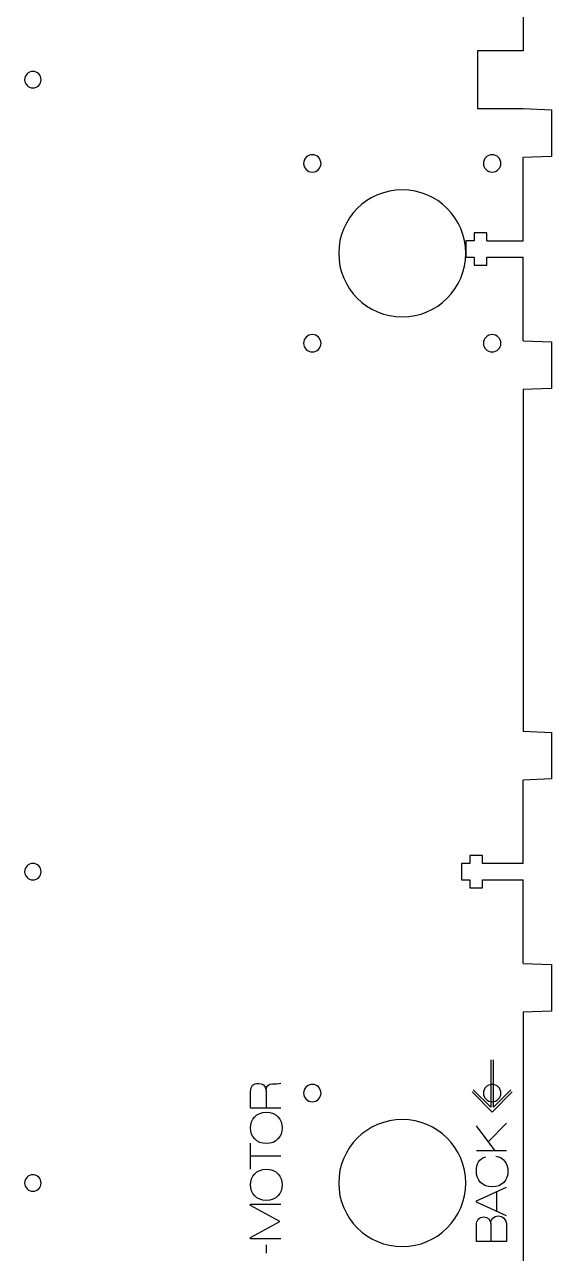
# Model space of a CAD drawing. Header units: millimetres. Extents: x 62 to 3900, y -2118 to 0.
# Drawn here: x 1202 to 1292.8, y -1718.8 to -1507 of the extents above; entities that cross this region are included whole.
import ezdxf

# ---------------------------------------------------------------- set-up
doc = ezdxf.new("R2010")
doc.units = ezdxf.units.MM
doc.layers.add('CUTS', color=1, linetype='Continuous', lineweight=25, true_color=0xff0000)
doc.layers.add('TEXT', color=5, linetype='Continuous', true_color=0x0000ff)

msp = doc.modelspace()

# ---------------------------------------------------------------- linework, layer by layer
at = {"layer": 'CUTS', "color": 1, "lineweight": 25, "true_color": 0xff0000}
for p, q in [((1287.9, -1462.56), (1287.9, -1511.5)), ((1287.9, -1511.5), (1280, -1511.5)), ((1280, -1511.5), (1280, -1521.45)), ((1280, -1521.45), (1287.9, -1521.45)), ((1287.9, -1521.45), (1292.77, -1521.65)), ((1292.77, -1521.65), (1292.77, -1529.69)), ((1292.77, -1529.69), (1287.9, -1529.89)), ((1287.9, -1544.27), (1287.9, -1529.89)), ((1279.43, -1544.27), (1277.99, -1544.27)), ((1277.99, -1544.27), (1277.99, -1547.07)), ((1281.63, -1542.87), (1279.43, -1542.87)), ((1279.43, -1542.87), (1279.43, -1544.27)), ((1281.63, -1544.27), (1281.63, -1542.87)), ((1277.99, -1547.07), (1279.43, -1547.07)), ((1279.43, -1547.07), (1279.43, -1548.47)), ((1279.43, -1548.47), (1281.63, -1548.47)), ((1281.63, -1548.47), (1281.63, -1547.07)), ((1287.9, -1561.47), (1287.9, -1547.07)), ((1287.9, -1561.47), (1292.77, -1561.67)), ((1292.77, -1561.67), (1292.77, -1569.7)), ((1292.77, -1569.7), (1287.9, -1569.9)), ((1287.9, -1569.9), (1287.9, -1628.79)), ((1287.9, -1628.79), (1292.77, -1628.99)), ((1292.77, -1628.99), (1292.77, -1637.03)), ((1292.77, -1637.03), (1287.9, -1637.23)), ((1287.9, -1651.61), (1287.9, -1637.23)), ((1280.88, -1650.21), (1278.68, -1650.21)), ((1278.68, -1650.21), (1278.68, -1651.61)), ((1280.88, -1651.61), (1280.88, -1650.21)), ((1278.68, -1651.61), (1277.24, -1651.61)), ((1277.24, -1651.61), (1277.24, -1654.41)), ((1287.9, -1651.61), (1280.88, -1651.61)), ((1277.24, -1654.41), (1278.68, -1654.41)), ((1278.68, -1654.41), (1278.68, -1655.81)), ((1280.88, -1655.81), (1280.88, -1654.41)), ((1280.88, -1654.41), (1287.9, -1654.41)), ((1287.9, -1668.81), (1287.9, -1654.41)), ((1278.68, -1655.81), (1280.88, -1655.81)), ((1287.9, -1668.81), (1292.77, -1669.01)), ((1292.77, -1669.01), (1292.77, -1677.04)), ((1292.77, -1677.04), (1287.9, -1677.24)), ((1287.9, -1677.24), (1287.9, -1736.13))]:
    msp.add_line(p, q, dxfattribs=at)
at = {"layer": 'CUTS'}
for p, q in [((1281.63, -1544.27), (1287.9, -1544.27)), ((1281.63, -1547.07), (1287.9, -1547.07))]:
    msp.add_line(p, q, dxfattribs=at)
at = {"layer": 'CUTS', "color": 1, "lineweight": 25, "true_color": 0xff0000}
for points in [[(1280.39, -1511.5), (1280, -1511.5), (1280, -1511.5), (1280, -1511.5), (1280, -1511.5)], [(1203.38, -1515.05), (1202.59, -1515.05), (1201.96, -1515.69), (1201.96, -1516.48)], [(1201.96, -1516.48), (1201.96, -1517.26), (1202.59, -1517.9), (1203.38, -1517.9)], [(1204.81, -1516.48), (1204.81, -1515.69), (1204.17, -1515.05), (1203.38, -1515.05)], [(1203.38, -1517.9), (1204.17, -1517.9), (1204.81, -1517.26), (1204.81, -1516.48)], [(1251.55, -1529.41), (1250.73, -1529.41), (1250.05, -1530.08), (1250.05, -1530.91)], [(1253.05, -1530.91), (1253.05, -1530.08), (1252.38, -1529.41), (1251.55, -1529.41)], [(1282.55, -1529.41), (1281.73, -1529.41), (1281.05, -1530.08), (1281.05, -1530.91)], [(1284.06, -1530.91), (1284.06, -1530.08), (1283.38, -1529.41), (1282.55, -1529.41)], [(1250.05, -1530.91), (1250.05, -1531.74), (1250.73, -1532.41), (1251.55, -1532.41)], [(1251.55, -1532.41), (1252.38, -1532.41), (1253.05, -1531.74), (1253.05, -1530.91)], [(1281.05, -1530.91), (1281.05, -1531.74), (1281.73, -1532.41), (1282.55, -1532.41)], [(1282.55, -1532.41), (1283.38, -1532.41), (1284.06, -1531.74), (1284.06, -1530.91)], [(1267.05, -1535.46), (1261.01, -1535.46), (1256.1, -1540.36), (1256.1, -1546.41)], [(1278, -1546.41), (1278, -1540.36), (1273.1, -1535.46), (1267.05, -1535.46)], [(1256.1, -1546.41), (1256.1, -1552.46), (1261.01, -1557.36), (1267.05, -1557.36)], [(1267.05, -1557.36), (1273.1, -1557.36), (1278, -1552.46), (1278, -1546.41)], [(1251.55, -1560.41), (1250.73, -1560.41), (1250.05, -1561.08), (1250.05, -1561.91)], [(1253.05, -1561.91), (1253.05, -1561.08), (1252.38, -1560.41), (1251.55, -1560.41)], [(1282.55, -1560.41), (1281.73, -1560.41), (1281.05, -1561.08), (1281.05, -1561.91)], [(1284.06, -1561.91), (1284.06, -1561.08), (1283.38, -1560.41), (1282.55, -1560.41)], [(1250.05, -1561.91), (1250.05, -1562.74), (1250.73, -1563.41), (1251.55, -1563.41)], [(1251.55, -1563.41), (1252.38, -1563.41), (1253.05, -1562.74), (1253.05, -1561.91)], [(1281.05, -1561.91), (1281.05, -1562.74), (1281.73, -1563.41), (1282.55, -1563.41)], [(1282.55, -1563.41), (1283.38, -1563.41), (1284.06, -1562.74), (1284.06, -1561.91)], [(1203.38, -1651.58), (1202.59, -1651.58), (1201.96, -1652.22), (1201.96, -1653.01)], [(1204.81, -1653.01), (1204.81, -1652.22), (1204.17, -1651.58), (1203.38, -1651.58)], [(1201.96, -1653.01), (1201.96, -1653.8), (1202.59, -1654.43), (1203.38, -1654.43)], [(1203.38, -1654.43), (1204.17, -1654.43), (1204.81, -1653.8), (1204.81, -1653.01)], [(1251.55, -1689.68), (1250.73, -1689.68), (1250.05, -1690.35), (1250.05, -1691.18)], [(1253.05, -1691.18), (1253.05, -1690.35), (1252.38, -1689.68), (1251.55, -1689.68)], [(1282.55, -1689.68), (1281.73, -1689.68), (1281.05, -1690.35), (1281.05, -1691.18)], [(1284.06, -1691.18), (1284.06, -1690.35), (1283.38, -1689.68), (1282.55, -1689.68)], [(1250.05, -1691.18), (1250.05, -1692.01), (1250.73, -1692.68), (1251.55, -1692.68)], [(1251.55, -1692.68), (1252.38, -1692.68), (1253.05, -1692.01), (1253.05, -1691.18)], [(1281.05, -1691.18), (1281.05, -1692.01), (1281.73, -1692.68), (1282.55, -1692.68)], [(1282.55, -1692.68), (1283.38, -1692.68), (1284.06, -1692.01), (1284.06, -1691.18)], [(1267.05, -1695.73), (1261.01, -1695.73), (1256.1, -1700.63), (1256.1, -1706.68)], [(1278, -1706.68), (1278, -1700.63), (1273.1, -1695.73), (1267.05, -1695.73)], [(1203.38, -1705.25), (1202.59, -1705.25), (1201.96, -1705.89), (1201.96, -1706.68)], [(1204.81, -1706.68), (1204.81, -1705.89), (1204.17, -1705.25), (1203.38, -1705.25)], [(1201.96, -1706.68), (1201.96, -1707.47), (1202.59, -1708.1), (1203.38, -1708.1)], [(1203.38, -1708.1), (1204.17, -1708.1), (1204.81, -1707.47), (1204.81, -1706.68)], [(1256.1, -1706.68), (1256.1, -1712.73), (1261.01, -1717.63), (1267.05, -1717.63)], [(1267.05, -1717.63), (1273.1, -1717.63), (1278, -1712.73), (1278, -1706.68)]]:
    msp.add_open_spline(points, degree=3, dxfattribs=at)
at = {"layer": 'TEXT', "color": 5, "lineweight": 25, "true_color": 0x0000ff}
for points in [[(1282.31, -1685.42), (1282.31, -1693.6), (1279.3, -1690.6)], [(1285.8, -1690.61), (1282.81, -1693.6), (1282.81, -1685.42)], [(1246.12, -1693.8), (1240.91, -1693.8), (1240.91, -1690.94)], [(1243.57, -1690.74), (1243.59, -1690.75)], [(1243.59, -1690.75), (1243.6, -1693.8)], [(1286.03, -1690.98), (1282.55, -1694.46), (1279.08, -1690.98)], [(1283.1, -1701.14), (1279.83, -1696.85)], [(1281.89, -1699.56), (1285.04, -1696.37)], [(1240.91, -1704.29), (1240.91, -1699.8)], [(1246.12, -1702.03), (1240.91, -1702.03)], [(1285.04, -1701.14), (1279.83, -1701.14)], [(1285.04, -1712.36), (1279.83, -1709.97), (1279.83, -1709.78), (1285.04, -1707.38)], [(1283.32, -1708.17), (1283.32, -1711.58)], [(1246.12, -1716.3), (1240.91, -1716.3), (1240.91, -1716.05), (1245.97, -1713.32), (1245.97, -1713.3), (1240.91, -1710.58), (1240.91, -1710.34), (1246.12, -1710.34)], [(1282.31, -1713.67), (1282.31, -1716.75)], [(1282.31, -1713.67), (1282.32, -1713.67)], [(1279.83, -1716.75), (1279.83, -1713.92)], [(1285.04, -1714.11), (1285.04, -1716.75), (1279.83, -1716.75), (1279.83, -1716.75)], [(1243.63, -1718.75), (1243.63, -1717.36)]]:
    msp.add_lwpolyline(points, dxfattribs=at)
for points in [[(1240.91, -1690.94), (1240.91, -1689.89), (1241.4, -1689.5), (1242.33, -1689.5)], [(1242.33, -1689.5), (1242.83, -1689.5), (1243.52, -1689.83), (1243.57, -1690.74)], [(1243.59, -1690.75), (1243.6, -1689.94), (1243.97, -1689.59), (1244.68, -1689.59)], [(1244.68, -1689.59), (1244.87, -1689.59), (1245.91, -1689.58), (1246.12, -1689.48)], [(1240.91, -1697.18), (1240.91, -1695.69), (1241.91, -1694.48), (1243.63, -1694.48)], [(1243.63, -1694.48), (1245.35, -1694.48), (1246.35, -1695.69), (1246.35, -1697.18)], [(1243.63, -1699.88), (1241.91, -1699.88), (1240.91, -1698.67), (1240.91, -1697.18)], [(1246.35, -1697.18), (1246.35, -1698.67), (1245.35, -1699.88), (1243.63, -1699.88)], [(1279.83, -1704.65), (1279.83, -1703.42), (1280.34, -1702.44), (1281.47, -1702.17)], [(1283.18, -1702.04), (1284.58, -1702.19), (1285.28, -1703.45), (1285.28, -1704.65)], [(1240.91, -1706.99), (1240.91, -1705.51), (1241.91, -1704.29), (1243.63, -1704.29)], [(1243.63, -1704.29), (1245.35, -1704.29), (1246.35, -1705.51), (1246.35, -1706.99)], [(1282.55, -1707.36), (1280.83, -1707.36), (1279.83, -1706.14), (1279.83, -1704.65)], [(1285.28, -1704.65), (1285.28, -1706.14), (1284.28, -1707.36), (1282.55, -1707.36)], [(1243.63, -1709.69), (1241.91, -1709.69), (1240.91, -1708.48), (1240.91, -1706.99)], [(1246.35, -1706.99), (1246.35, -1708.48), (1245.35, -1709.69), (1243.63, -1709.69)], [(1279.83, -1713.92), (1279.83, -1713.1), (1280.28, -1712.52), (1281.12, -1712.52)], [(1281.12, -1712.52), (1281.74, -1712.52), (1282.32, -1713.06), (1282.31, -1713.67)], [(1282.32, -1713.67), (1282.35, -1713), (1282.72, -1712.36), (1283.63, -1712.36)], [(1283.63, -1712.36), (1284.23, -1712.36), (1285.04, -1712.75), (1285.04, -1714.11)]]:
    msp.add_open_spline(points, degree=3, dxfattribs=at)

doc.saveas('drawing.dxf')
